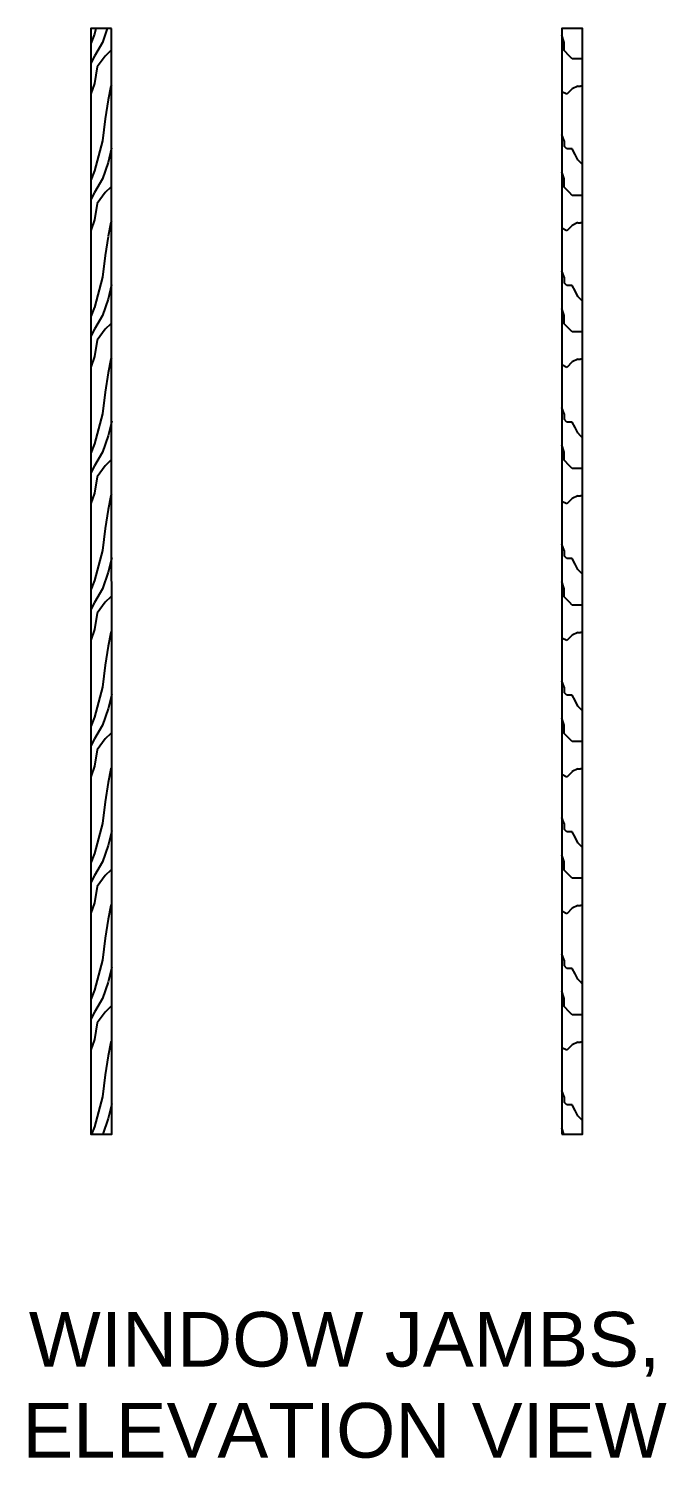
# Model space of a CAD drawing. Extents: x 6298 to 37851, y 8111 to 44134.
# Drawn here: x 8873 to 10041, y 12517 to 15135 of the extents above; entities that cross this region are included whole.
import ezdxf

# ---------------------------------------------------------------- set-up
doc = ezdxf.new("R2010")
doc.units = 0
doc.header["$MEASUREMENT"] = 0
for name, color, linetype in [('A-DIMENSIONS', 30, 'Continuous'), ('A-Hatch', 8, 'Continuous'), ('AR-Jambs', 3, 'Continuous')]:
    doc.layers.add(name, color=color, linetype=linetype)
doc.styles.get("Standard").update_dxf_attribs({"font": 'arial.ttf'})

msp = doc.modelspace()

# ---------------------------------------------------------------- hatches: boundary and pattern name
at = {"layer": 'A-Hatch'}
h = msp.add_hatch(dxfattribs=at)
h.set_pattern_fill('HWOD20E1', color=256, scale=5, angle=90, pattern_type=2)
h.set_pattern_definition([(104.03624, (-213131.35, 95679.29), (-250, 2e-07), [41.2311, -989.5454]), (104.03624, (-213131.35, 95929.29), (-250, 2e-07), [41.2311, -989.5454]), (104.03624, (-213131.35, 96179.29), (-250, 2e-07), [41.2311, -989.5454]), (104.03624, (-213131.35, 96429.29), (-250, 2e-07), [41.2311, -989.5454]), (108.43495, (-213141.35, 95719.29), (-250, 4e-07), [47.4342, -743.1352]), (108.43495, (-213141.35, 95969.29), (-250, 4e-07), [47.4342, -743.1352]), (108.43495, (-213141.35, 96219.29), (-250, 4e-07), [47.4342, -743.1352]), (111.80141, (-213156.35, 95764.29), (-250, -6e-06), [26.9258, -1319.3654]), (111.80141, (-213156.35, 96014.29), (-250, -6e-06), [26.9258, -1319.3654]), (111.80141, (-213156.35, 96264.29), (-250, -6e-06), [26.9258, -1319.3654]), (111.80141, (-213156.35, 96514.29), (-250, -6e-06), [26.9258, -1319.3654]), (111.80141, (-213156.35, 96764.29), (-250, -6e-06), [26.9258, -1319.3654]), (153.43495, (-213166.35, 95789.29), (-249.999994, -4e-06), [11.18034, -547.83665]), (180, (-213176.35, 95794.3), (-3e-14, -250), [10, -240]), (243.43495, (-213186.35, 95794.29), (-250, 1e-05), [11.18034, -547.83665]), (243.43495, (-213186.35, 96044.29), (-250, 1e-05), [11.18034, -547.83665]), (180, (-213191.35, 95784.3), (-3e-14, -250), [10, -240]), (135, (-213201.35, 95784.29), (-250, 3e-14), [7.07107, -346.48232]), (135, (-213206.35, 95789.29), (-250, 3e-14), [7.07107, -346.48232]), (180, (-213211.35, 95794.3), (-3e-14, -250), [5, -245]), (236.30994, (-213216.35, 95794.29), (-250, -1e-05), [18.02776, -883.3601]), (236.30994, (-213216.35, 96044.29), (-250, -1e-05), [18.02776, -883.3601]), (236.30994, (-213216.35, 96294.29), (-250, -1e-05), [18.02776, -883.3601]), (258.69008, (-213226.35, 95779.29), (-250, -3e-05), [25.4951, -1249.2598]), (258.69008, (-213226.35, 96029.29), (-250, -3e-05), [25.4951, -1249.2598]), (258.69008, (-213226.35, 96279.29), (-250, -3e-05), [25.4951, -1249.2598]), (258.69008, (-213226.35, 96529.29), (-250, -3e-05), [25.4951, -1249.2598]), (258.69008, (-213226.35, 96779.29), (-250, -3e-05), [25.4951, -1249.2598]), (261.86989, (-213231.35, 95754.29), (-250, 3e-05), [35.3553, -1732.4117]), (261.86989, (-213231.35, 96004.29), (-250, 3e-05), [35.3553, -1732.4117]), (261.86989, (-213231.35, 96254.29), (-250, 3e-05), [35.3553, -1732.4117]), (261.86989, (-213231.35, 96504.29), (-250, 3e-05), [35.3553, -1732.4117]), (261.86989, (-213231.35, 96754.29), (-250, 3e-05), [35.3553, -1732.4117]), (261.86989, (-213231.35, 97004.29), (-250, 3e-05), [35.3553, -1732.4117]), (261.86989, (-213231.35, 97254.29), (-250, 3e-05), [35.3553, -1732.4117]), (262.87498, (-213236.35, 95719.29), (-250, -2e-06), [40.3113, -1975.2531]), (262.87498, (-213236.35, 95969.29), (-250, -2e-06), [40.3113, -1975.2531]), (262.87498, (-213236.35, 96219.29), (-250, -2e-06), [40.3113, -1975.2531]), (262.87498, (-213236.35, 96469.29), (-250, -2e-06), [40.3113, -1975.2531]), (262.87498, (-213236.35, 96719.29), (-250, -2e-06), [40.3113, -1975.2531]), (262.87498, (-213236.35, 96969.29), (-250, -2e-06), [40.3113, -1975.2531]), (262.87498, (-213236.35, 97219.29), (-250, -2e-06), [40.3113, -1975.2531]), (262.87498, (-213236.35, 97469.29), (-250, -2e-06), [40.3113, -1975.2531]), (110.85446, (-213096.35, 95679.29), (-250, -1e-06), [112.361, -5505.6903]), (110.85446, (-213096.35, 95929.29), (-250, -1e-06), [112.361, -5505.6903]), (110.85446, (-213096.35, 96179.29), (-250, -1e-06), [112.361, -5505.6903]), (110.85446, (-213096.35, 96429.29), (-250, -1e-06), [112.361, -5505.6903]), (110.85446, (-213096.35, 96679.29), (-250, -1e-06), [112.361, -5505.6903]), (110.85446, (-213096.35, 96929.29), (-250, -1e-06), [112.361, -5505.6903]), (110.85446, (-213096.35, 97179.29), (-250, -1e-06), [112.361, -5505.6903]), (110.85446, (-213096.35, 97429.29), (-250, -1e-06), [112.361, -5505.6903]), (110.85446, (-213096.35, 97679.29), (-250, -1e-06), [112.361, -5505.6903]), (110.85446, (-213096.35, 97929.29), (-250, -1e-06), [112.361, -5505.6903]), (110.85446, (-213096.35, 98179.29), (-250, -1e-06), [112.361, -5505.6903]), (110.85446, (-213096.35, 98429.29), (-250, -1e-06), [112.361, -5505.6903]), (110.85446, (-213096.35, 98679.29), (-250, -1e-06), [112.361, -5505.6903]), (110.85446, (-213096.35, 98929.29), (-250, -1e-06), [112.361, -5505.6903]), (110.85446, (-213096.35, 99179.29), (-250, -1e-06), [112.361, -5505.6903]), (110.85446, (-213096.35, 99429.29), (-250, -1e-06), [112.361, -5505.6903]), (110.85446, (-213096.35, 99679.29), (-250, -1e-06), [112.361, -5505.6903]), (110.85446, (-213096.35, 99929.29), (-250, -1e-06), [112.361, -5505.6903]), (110.85446, (-213096.35, 100179.29), (-250, -1e-06), [112.361, -5505.6903]), (110.85446, (-213096.35, 100429.29), (-250, -1e-06), [112.361, -5505.6903]), (110.85446, (-213096.35, 100679.29), (-250, -1e-06), [112.361, -5505.6903]), (113.96249, (-213136.35, 95784.29), (-250, -9e-06), [49.2443, -2412.9701]), (113.96249, (-213136.35, 96034.29), (-250, -9e-06), [49.2443, -2412.9701]), (113.96249, (-213136.35, 96284.29), (-250, -9e-06), [49.2443, -2412.9701]), (113.96249, (-213136.35, 96534.29), (-250, -9e-06), [49.2443, -2412.9701]), (113.96249, (-213136.35, 96784.29), (-250, -9e-06), [49.2443, -2412.9701]), (113.96249, (-213136.35, 97034.29), (-250, -9e-06), [49.2443, -2412.9701]), (113.96249, (-213136.35, 97284.29), (-250, -9e-06), [49.2443, -2412.9701]), (113.96249, (-213136.35, 97534.29), (-250, -9e-06), [49.2443, -2412.9701]), (113.96249, (-213136.35, 97784.29), (-250, -9e-06), [49.2443, -2412.9701]), (153.43495, (-213156.35, 95829.29), (-249.999994, -4e-06), [11.18034, -547.83665]), (198.43495, (-213166.35, 95834.29), (-250.000006, -1.1e-05), [15.8114, -774.758]), (198.43495, (-213181.35, 95829.29), (-250.000006, -1.1e-05), [15.8114, -774.758]), (135, (-213196.35, 95824.29), (-250, 3e-14), [21.2132, -332.3402]), (161.56505, (-213211.35, 95839.29), (-250.000008, 7e-06), [15.8114, -774.758]), (225, (-213226.35, 95844.29), (-250, 3e-14), [14.14214, -339.41124]), (233.1301, (-213236.35, 95834.29), (-250, -7e-07), [25, -1225]), (233.1301, (-213236.35, 96084.29), (-250, -7e-07), [25, -1225]), (233.1301, (-213236.35, 96334.29), (-250, -7e-07), [25, -1225]), (233.1301, (-213236.35, 96584.29), (-250, -7e-07), [25, -1225]), (260.53767, (-213251.35, 95814.29), (-250, 3e-05), [30.4138, -1490.2768]), (260.53767, (-213251.35, 96064.29), (-250, 3e-05), [30.4138, -1490.2768]), (260.53767, (-213251.35, 96314.29), (-250, 3e-05), [30.4138, -1490.2768]), (260.53767, (-213251.35, 96564.29), (-250, 3e-05), [30.4138, -1490.2768]), (260.53767, (-213251.35, 96814.29), (-250, 3e-05), [30.4138, -1490.2768]), (260.53767, (-213251.35, 97064.29), (-250, 3e-05), [30.4138, -1490.2768]), (251.56505, (-213256.35, 95784.29), (-250, 2e-05), [47.4342, -743.1352]), (251.56505, (-213256.35, 96034.29), (-250, 2e-05), [47.4342, -743.1352]), (251.56505, (-213256.35, 96284.29), (-250, 2e-05), [47.4342, -743.1352]), (260.53767, (-213271.35, 95739.29), (-250, 3e-05), [60.8276, -1459.863]), (260.53767, (-213271.35, 95989.29), (-250, 3e-05), [60.8276, -1459.863]), (260.53767, (-213271.35, 96239.29), (-250, 3e-05), [60.8276, -1459.863]), (260.53767, (-213271.35, 96489.29), (-250, 3e-05), [60.8276, -1459.863]), (260.53767, (-213271.35, 96739.29), (-250, 3e-05), [60.8276, -1459.863]), (260.53767, (-213271.35, 96989.29), (-250, 3e-05), [60.8276, -1459.863]), (206.56505, (-213071.35, 95779.29), (-250.000007, -1.3e-05), [11.18034, -547.83665]), (225, (-213081.35, 95774.29), (-250, 3e-14), [14.14214, -339.41124]), (153.43495, (-213091.35, 95764.29), (-249.999994, -4e-06), [11.18034, -547.83665]), (123.69007, (-213101.35, 95769.29), (-250, 9e-06), [36.0555, -865.3323]), (123.69007, (-213101.35, 96019.29), (-250, 9e-06), [36.0555, -865.3323]), (123.69007, (-213101.35, 96269.29), (-250, 9e-06), [36.0555, -865.3323]), (116.56505, (-213121.35, 95799.29), (-250, 4e-06), [44.72136, -514.2956]), (116.56505, (-213121.35, 96049.29), (-250, 4e-06), [44.72136, -514.2956]), (105.9454, (-213141.35, 95839.29), (-250, -4e-07), [36.4005, -1783.6269]), (105.9454, (-213141.35, 96089.29), (-250, -4e-07), [36.4005, -1783.6269]), (105.9454, (-213141.35, 96339.29), (-250, -4e-07), [36.4005, -1783.6269]), (105.9454, (-213141.35, 96589.29), (-250, -4e-07), [36.4005, -1783.6269]), (105.9454, (-213141.35, 96839.29), (-250, -4e-07), [36.4005, -1783.6269]), (105.9454, (-213141.35, 97089.29), (-250, -4e-07), [36.4005, -1783.6269]), (105.9454, (-213141.35, 97339.29), (-250, -4e-07), [36.4005, -1783.6269]), (98.1301, (-213151.35, 95874.29), (-250, 7e-07), [35.3553, -1732.4117]), (98.1301, (-213151.35, 96124.29), (-250, 7e-07), [35.3553, -1732.4117]), (98.1301, (-213151.35, 96374.29), (-250, 7e-07), [35.3553, -1732.4117]), (98.1301, (-213151.35, 96624.29), (-250, 7e-07), [35.3553, -1732.4117]), (98.1301, (-213151.35, 96874.29), (-250, 7e-07), [35.3553, -1732.4117]), (98.1301, (-213151.35, 97124.29), (-250, 7e-07), [35.3553, -1732.4117]), (98.1301, (-213151.35, 97374.29), (-250, 7e-07), [35.3553, -1732.4117]), (104.03624, (-213156.35, 95909.29), (-250, 2e-07), [20.6155, -1010.1609]), (104.03624, (-213156.35, 96159.29), (-250, 2e-07), [20.6155, -1010.1609]), (104.03624, (-213156.35, 96409.29), (-250, 2e-07), [20.6155, -1010.1609]), (104.03624, (-213156.35, 96659.29), (-250, 2e-07), [20.6155, -1010.1609]), (0, (-213071.35, 95779.3), (0, 250), [5, -245]), (254.74489, (-213241.35, 95929.29), (-250, -5e-06), [57.0088, -2793.43]), (254.74489, (-213241.35, 96179.29), (-250, -5e-06), [57.0088, -2793.43]), (254.74489, (-213241.35, 96429.29), (-250, -5e-06), [57.0088, -2793.43]), (254.74489, (-213241.35, 96679.29), (-250, -5e-06), [57.0088, -2793.43]), (254.74489, (-213241.35, 96929.29), (-250, -5e-06), [57.0088, -2793.43]), (254.74489, (-213241.35, 97179.29), (-250, -5e-06), [57.0088, -2793.43]), (254.74489, (-213241.35, 97429.29), (-250, -5e-06), [57.0088, -2793.43]), (254.74489, (-213241.35, 97679.29), (-250, -5e-06), [57.0088, -2793.43]), (254.74489, (-213241.35, 97929.29), (-250, -5e-06), [57.0088, -2793.43]), (254.74489, (-213241.35, 98179.29), (-250, -5e-06), [57.0088, -2793.43]), (254.74489, (-213241.35, 98429.29), (-250, -5e-06), [57.0088, -2793.43]), (249.44395, (-213256.35, 95874.29), (-250, -3e-05), [42.72, -2093.281]), (249.44395, (-213256.35, 96124.29), (-250, -3e-05), [42.72, -2093.281]), (249.44395, (-213256.35, 96374.29), (-250, -3e-05), [42.72, -2093.281]), (249.44395, (-213256.35, 96624.29), (-250, -3e-05), [42.72, -2093.281]), (249.44395, (-213256.35, 96874.29), (-250, -3e-05), [42.72, -2093.281]), (249.44395, (-213256.35, 97124.29), (-250, -3e-05), [42.72, -2093.281]), (249.44395, (-213256.35, 97374.29), (-250, -3e-05), [42.72, -2093.281]), (249.44395, (-213256.35, 97624.29), (-250, -3e-05), [42.72, -2093.281]), (225, (-213271.35, 95834.29), (-250, 3e-14), [14.14214, -339.41124]), (180, (-213281.35, 95824.3), (-3e-14, -250), [10, -240]), (153.43495, (-213291.35, 95824.29), (-249.999994, -4e-06), [11.18034, -547.83665]), (180, (-213301.35, 95829.3), (-3e-14, -250), [10, -240]), (180, (-213311.35, 95829.3), (-3e-14, -250), [5, -245]), (99.46232, (-213161.35, 95679.29), (-250, 3e-06), [30.4138, -1490.2768]), (99.46232, (-213161.35, 95929.29), (-250, 3e-06), [30.4138, -1490.2768]), (99.46232, (-213161.35, 96179.29), (-250, 3e-06), [30.4138, -1490.2768]), (99.46232, (-213161.35, 96429.29), (-250, 3e-06), [30.4138, -1490.2768]), (99.46232, (-213161.35, 96679.29), (-250, 3e-06), [30.4138, -1490.2768]), (99.46232, (-213161.35, 96929.29), (-250, 3e-06), [30.4138, -1490.2768]), (111.80141, (-213166.35, 95709.29), (-250, -6e-06), [26.9258, -1319.3654]), (111.80141, (-213166.35, 95959.29), (-250, -6e-06), [26.9258, -1319.3654]), (111.80141, (-213166.35, 96209.29), (-250, -6e-06), [26.9258, -1319.3654]), (111.80141, (-213166.35, 96459.29), (-250, -6e-06), [26.9258, -1319.3654]), (111.80141, (-213166.35, 96709.29), (-250, -6e-06), [26.9258, -1319.3654]), (135, (-213176.35, 95734.29), (-250, 3e-14), [14.14214, -339.41124]), (198.43495, (-213186.35, 95744.29), (-250.000006, -1.1e-05), [15.8114, -774.758]), (243.43495, (-213201.35, 95739.29), (-250, 1e-05), [22.3607, -536.6563]), (243.43495, (-213201.35, 95989.29), (-250, 1e-05), [22.3607, -536.6563]), (255.96376, (-213211.35, 95719.29), (-250, 6e-06), [20.6155, -1010.1609]), (255.96376, (-213211.35, 95969.29), (-250, 6e-06), [20.6155, -1010.1609]), (255.96376, (-213211.35, 96219.29), (-250, 6e-06), [20.6155, -1010.1609]), (255.96376, (-213211.35, 96469.29), (-250, 6e-06), [20.6155, -1010.1609]), (255.96376, (-213216.35, 95699.29), (-250, 6e-06), [20.6155, -1010.1609]), (255.96376, (-213216.35, 95949.29), (-250, 6e-06), [20.6155, -1010.1609]), (255.96376, (-213216.35, 96199.29), (-250, 6e-06), [20.6155, -1010.1609]), (255.96376, (-213216.35, 96449.29), (-250, 6e-06), [20.6155, -1010.1609]), (248.19859, (-213281.35, 95929.29), (-250, -3e-05), [26.9258, -1319.3654]), (248.19859, (-213281.35, 96179.29), (-250, -3e-05), [26.9258, -1319.3654]), (248.19859, (-213281.35, 96429.29), (-250, -3e-05), [26.9258, -1319.3654]), (248.19859, (-213281.35, 96679.29), (-250, -3e-05), [26.9258, -1319.3654]), (248.19859, (-213281.35, 96929.29), (-250, -3e-05), [26.9258, -1319.3654]), (243.43495, (-213291.35, 95904.29), (-250, 1e-05), [11.18034, -547.83665]), (243.43495, (-213291.35, 96154.29), (-250, 1e-05), [11.18034, -547.83665]), (225, (-213296.35, 95894.29), (-250, 3e-14), [14.14214, -339.41124]), (180, (-213306.35, 95884.3), (-3e-14, -250), [5, -245]), (135, (-213311.35, 95884.29), (-250, 3e-14), [7.07107, -346.48232]), (255.96376, (-213221.35, 95929.29), (-250, 6e-06), [41.2311, -989.5454]), (255.96376, (-213221.35, 96179.29), (-250, 6e-06), [41.2311, -989.5454]), (255.96376, (-213221.35, 96429.29), (-250, 6e-06), [41.2311, -989.5454]), (255.96376, (-213221.35, 96679.29), (-250, 6e-06), [41.2311, -989.5454]), (251.56505, (-213231.35, 95889.29), (-250, 2e-05), [31.6228, -758.9466]), (251.56505, (-213231.35, 96139.29), (-250, 2e-05), [31.6228, -758.9466]), (251.56505, (-213231.35, 96389.29), (-250, 2e-05), [31.6228, -758.9466]), (239.03624, (-213241.35, 95859.29), (-250, 2e-05), [29.1548, -1428.5832]), (239.03624, (-213241.35, 96109.29), (-250, 2e-05), [29.1548, -1428.5832]), (239.03624, (-213241.35, 96359.29), (-250, 2e-05), [29.1548, -1428.5832]), (239.03624, (-213241.35, 96609.29), (-250, 2e-05), [29.1548, -1428.5832]), (239.03624, (-213241.35, 96859.29), (-250, 2e-05), [29.1548, -1428.5832]), (243.43495, (-213256.35, 95834.29), (-250, 1e-05), [33.541, -525.47596]), (243.43495, (-213256.35, 96084.29), (-250, 1e-05), [33.541, -525.47596]), (225, (-213271.35, 95804.29), (-250, 3e-14), [14.14214, -339.41124]), (243.43495, (-213281.35, 95794.29), (-250, 1e-05), [11.18034, -547.83665]), (243.43495, (-213281.35, 96044.29), (-250, 1e-05), [11.18034, -547.83665]), (198.43495, (-213286.35, 95784.29), (-250.000006, -1.1e-05), [15.8114, -774.758]), (180, (-213301.35, 95779.3), (-3e-14, -250), [15, -235]), (285.94539, (-213131.35, 95929.29), (-250, 3e-05), [36.4005, -1783.6269]), (285.94539, (-213131.35, 96179.29), (-250, 3e-05), [36.4005, -1783.6269]), (285.94539, (-213131.35, 96429.29), (-250, 3e-05), [36.4005, -1783.6269]), (285.94539, (-213131.35, 96679.29), (-250, 3e-05), [36.4005, -1783.6269]), (285.94539, (-213131.35, 96929.29), (-250, 3e-05), [36.4005, -1783.6269]), (285.94539, (-213131.35, 97179.29), (-250, 3e-05), [36.4005, -1783.6269]), (285.94539, (-213131.35, 97429.29), (-250, 3e-05), [36.4005, -1783.6269]), (296.56506, (-213121.35, 95894.29), (-250, -4e-05), [11.18034, -547.83665]), (296.56506, (-213121.35, 96144.29), (-250, -4e-05), [11.18034, -547.83665]), (270, (-213096.35, 95929.3), (250, -5e-14), [10, -240]), (180, (-213066.35, 95829.3), (-3e-14, -250), [15, -235]), (135, (-213081.35, 95829.29), (-250, 3e-14), [7.07107, -346.48232]), (135, (-213086.35, 95834.29), (-250, 3e-14), [14.14214, -339.41124]), (90, (-213096.35, 95844.3), (-250, 2e-14), [15, -235]), (108.43495, (-213096.35, 95859.29), (-250, 4e-07), [15.8114, -774.758]), (108.43495, (-213096.35, 96109.29), (-250, 4e-07), [15.8114, -774.758]), (108.43495, (-213096.35, 96359.29), (-250, 4e-07), [15.8114, -774.758]), (180, (-213101.35, 95874.3), (-3e-14, -250), [10, -240]), (116.56505, (-213111.35, 95874.29), (-250, 4e-06), [11.18034, -547.83665]), (116.56505, (-213111.35, 96124.29), (-250, 4e-06), [11.18034, -547.83665]), (135, (-213066.35, 95889.29), (-250, 3e-14), [7.07107, -346.48232]), (116.56505, (-213071.35, 95894.29), (-250, 4e-06), [11.18034, -547.83665]), (116.56505, (-213071.35, 96144.29), (-250, 4e-06), [11.18034, -547.83665]), (116.56505, (-213076.35, 95904.29), (-250, 4e-06), [11.18034, -547.83665]), (116.56505, (-213076.35, 96154.29), (-250, 4e-06), [11.18034, -547.83665]), (180, (-213081.35, 95914.3), (-3e-14, -250), [5, -245]), (180, (-213086.35, 95914.3), (-3e-14, -250), [5, -245]), (135, (-213091.35, 95914.29), (-250, 3e-14), [7.07107, -346.48232])])
h.paths.add_polyline_path([(8987.4, 15134.7), (9025.4, 15134.7), (9025.5, 13110.8), (8987.4, 13110.8)])
h = msp.add_hatch(dxfattribs=at)
h.set_pattern_fill('HWOD20E1', color=256, scale=5, angle=90, pattern_type=2)
h.set_pattern_definition([(104.03624, (-212181.35, 95679.29), (-250, 2e-07), [41.2311, -989.5454]), (104.03624, (-212181.35, 95929.29), (-250, 2e-07), [41.2311, -989.5454]), (104.03624, (-212181.35, 96179.29), (-250, 2e-07), [41.2311, -989.5454]), (104.03624, (-212181.35, 96429.29), (-250, 2e-07), [41.2311, -989.5454]), (108.43495, (-212191.35, 95719.29), (-250, 4e-07), [47.4342, -743.1352]), (108.43495, (-212191.35, 95969.29), (-250, 4e-07), [47.4342, -743.1352]), (108.43495, (-212191.35, 96219.29), (-250, 4e-07), [47.4342, -743.1352]), (111.80141, (-212206.35, 95764.29), (-250, -6e-06), [26.9258, -1319.3654]), (111.80141, (-212206.35, 96014.29), (-250, -6e-06), [26.9258, -1319.3654]), (111.80141, (-212206.35, 96264.29), (-250, -6e-06), [26.9258, -1319.3654]), (111.80141, (-212206.35, 96514.29), (-250, -6e-06), [26.9258, -1319.3654]), (111.80141, (-212206.35, 96764.29), (-250, -6e-06), [26.9258, -1319.3654]), (153.43495, (-212216.35, 95789.29), (-249.999994, -4e-06), [11.18034, -547.83665]), (180, (-212226.35, 95794.29), (-3e-14, -250), [10, -240]), (243.43495, (-212236.35, 95794.29), (-250, 1e-05), [11.18034, -547.83665]), (243.43495, (-212236.35, 96044.29), (-250, 1e-05), [11.18034, -547.83665]), (180, (-212241.35, 95784.29), (-3e-14, -250), [10, -240]), (135, (-212251.35, 95784.29), (-250, 3e-14), [7.07107, -346.48232]), (135, (-212256.35, 95789.29), (-250, 3e-14), [7.07107, -346.48232]), (180, (-212261.35, 95794.29), (-3e-14, -250), [5, -245]), (236.30994, (-212266.35, 95794.29), (-250, -1e-05), [18.02776, -883.3601]), (236.30994, (-212266.35, 96044.29), (-250, -1e-05), [18.02776, -883.3601]), (236.30994, (-212266.35, 96294.29), (-250, -1e-05), [18.02776, -883.3601]), (258.69008, (-212276.35, 95779.29), (-250, -3e-05), [25.4951, -1249.2598]), (258.69008, (-212276.35, 96029.29), (-250, -3e-05), [25.4951, -1249.2598]), (258.69008, (-212276.35, 96279.29), (-250, -3e-05), [25.4951, -1249.2598]), (258.69008, (-212276.35, 96529.29), (-250, -3e-05), [25.4951, -1249.2598]), (258.69008, (-212276.35, 96779.29), (-250, -3e-05), [25.4951, -1249.2598]), (261.86989, (-212281.35, 95754.29), (-250, 3e-05), [35.3553, -1732.4117]), (261.86989, (-212281.35, 96004.29), (-250, 3e-05), [35.3553, -1732.4117]), (261.86989, (-212281.35, 96254.29), (-250, 3e-05), [35.3553, -1732.4117]), (261.86989, (-212281.35, 96504.29), (-250, 3e-05), [35.3553, -1732.4117]), (261.86989, (-212281.35, 96754.29), (-250, 3e-05), [35.3553, -1732.4117]), (261.86989, (-212281.35, 97004.29), (-250, 3e-05), [35.3553, -1732.4117]), (261.86989, (-212281.35, 97254.29), (-250, 3e-05), [35.3553, -1732.4117]), (262.87498, (-212286.35, 95719.29), (-250, -2e-06), [40.3113, -1975.2531]), (262.87498, (-212286.35, 95969.29), (-250, -2e-06), [40.3113, -1975.2531]), (262.87498, (-212286.35, 96219.29), (-250, -2e-06), [40.3113, -1975.2531]), (262.87498, (-212286.35, 96469.29), (-250, -2e-06), [40.3113, -1975.2531]), (262.87498, (-212286.35, 96719.29), (-250, -2e-06), [40.3113, -1975.2531]), (262.87498, (-212286.35, 96969.29), (-250, -2e-06), [40.3113, -1975.2531]), (262.87498, (-212286.35, 97219.29), (-250, -2e-06), [40.3113, -1975.2531]), (262.87498, (-212286.35, 97469.29), (-250, -2e-06), [40.3113, -1975.2531]), (110.85446, (-212146.35, 95679.29), (-250, -1e-06), [112.361, -5505.6903]), (110.85446, (-212146.35, 95929.29), (-250, -1e-06), [112.361, -5505.6903]), (110.85446, (-212146.35, 96179.29), (-250, -1e-06), [112.361, -5505.6903]), (110.85446, (-212146.35, 96429.29), (-250, -1e-06), [112.361, -5505.6903]), (110.85446, (-212146.35, 96679.29), (-250, -1e-06), [112.361, -5505.6903]), (110.85446, (-212146.35, 96929.29), (-250, -1e-06), [112.361, -5505.6903]), (110.85446, (-212146.35, 97179.29), (-250, -1e-06), [112.361, -5505.6903]), (110.85446, (-212146.35, 97429.29), (-250, -1e-06), [112.361, -5505.6903]), (110.85446, (-212146.35, 97679.29), (-250, -1e-06), [112.361, -5505.6903]), (110.85446, (-212146.35, 97929.29), (-250, -1e-06), [112.361, -5505.6903]), (110.85446, (-212146.35, 98179.29), (-250, -1e-06), [112.361, -5505.6903]), (110.85446, (-212146.35, 98429.29), (-250, -1e-06), [112.361, -5505.6903]), (110.85446, (-212146.35, 98679.29), (-250, -1e-06), [112.361, -5505.6903]), (110.85446, (-212146.35, 98929.29), (-250, -1e-06), [112.361, -5505.6903]), (110.85446, (-212146.35, 99179.29), (-250, -1e-06), [112.361, -5505.6903]), (110.85446, (-212146.35, 99429.29), (-250, -1e-06), [112.361, -5505.6903]), (110.85446, (-212146.35, 99679.29), (-250, -1e-06), [112.361, -5505.6903]), (110.85446, (-212146.35, 99929.29), (-250, -1e-06), [112.361, -5505.6903]), (110.85446, (-212146.35, 100179.29), (-250, -1e-06), [112.361, -5505.6903]), (110.85446, (-212146.35, 100429.29), (-250, -1e-06), [112.361, -5505.6903]), (110.85446, (-212146.35, 100679.29), (-250, -1e-06), [112.361, -5505.6903]), (113.96249, (-212186.35, 95784.29), (-250, -9e-06), [49.2443, -2412.9701]), (113.96249, (-212186.35, 96034.29), (-250, -9e-06), [49.2443, -2412.9701]), (113.96249, (-212186.35, 96284.29), (-250, -9e-06), [49.2443, -2412.9701]), (113.96249, (-212186.35, 96534.29), (-250, -9e-06), [49.2443, -2412.9701]), (113.96249, (-212186.35, 96784.29), (-250, -9e-06), [49.2443, -2412.9701]), (113.96249, (-212186.35, 97034.29), (-250, -9e-06), [49.2443, -2412.9701]), (113.96249, (-212186.35, 97284.29), (-250, -9e-06), [49.2443, -2412.9701]), (113.96249, (-212186.35, 97534.29), (-250, -9e-06), [49.2443, -2412.9701]), (113.96249, (-212186.35, 97784.29), (-250, -9e-06), [49.2443, -2412.9701]), (153.43495, (-212206.35, 95829.29), (-249.999994, -4e-06), [11.18034, -547.83665]), (198.43495, (-212216.354, 95834.29), (-250.000006, -1.1e-05), [15.8114, -774.758]), (198.43495, (-212231.354, 95829.29), (-250.000006, -1.1e-05), [15.8114, -774.758]), (135, (-212246.35, 95824.29), (-250, 3e-14), [21.2132, -332.3402]), (161.56505, (-212261.354, 95839.29), (-250.000008, 7e-06), [15.8114, -774.758]), (225, (-212276.35, 95844.29), (-250, 3e-14), [14.14214, -339.41124]), (233.1301, (-212286.35, 95834.29), (-250, -7e-07), [25, -1225]), (233.1301, (-212286.35, 96084.29), (-250, -7e-07), [25, -1225]), (233.1301, (-212286.35, 96334.29), (-250, -7e-07), [25, -1225]), (233.1301, (-212286.35, 96584.29), (-250, -7e-07), [25, -1225]), (260.53767, (-212301.35, 95814.29), (-250, 3e-05), [30.4138, -1490.2768]), (260.53767, (-212301.35, 96064.29), (-250, 3e-05), [30.4138, -1490.2768]), (260.53767, (-212301.35, 96314.29), (-250, 3e-05), [30.4138, -1490.2768]), (260.53767, (-212301.35, 96564.29), (-250, 3e-05), [30.4138, -1490.2768]), (260.53767, (-212301.35, 96814.29), (-250, 3e-05), [30.4138, -1490.2768]), (260.53767, (-212301.35, 97064.29), (-250, 3e-05), [30.4138, -1490.2768]), (251.56505, (-212306.35, 95784.29), (-250, 2e-05), [47.4342, -743.1352]), (251.56505, (-212306.35, 96034.29), (-250, 2e-05), [47.4342, -743.1352]), (251.56505, (-212306.35, 96284.29), (-250, 2e-05), [47.4342, -743.1352]), (260.53767, (-212321.35, 95739.29), (-250, 3e-05), [60.8276, -1459.863]), (260.53767, (-212321.35, 95989.29), (-250, 3e-05), [60.8276, -1459.863]), (260.53767, (-212321.35, 96239.29), (-250, 3e-05), [60.8276, -1459.863]), (260.53767, (-212321.35, 96489.29), (-250, 3e-05), [60.8276, -1459.863]), (260.53767, (-212321.35, 96739.29), (-250, 3e-05), [60.8276, -1459.863]), (260.53767, (-212321.35, 96989.29), (-250, 3e-05), [60.8276, -1459.863]), (206.56505, (-212121.35, 95779.29), (-250.000007, -1.3e-05), [11.18034, -547.83665]), (225, (-212131.35, 95774.29), (-250, 3e-14), [14.14214, -339.41124]), (153.43495, (-212141.35, 95764.29), (-249.999994, -4e-06), [11.18034, -547.83665]), (123.69007, (-212151.35, 95769.29), (-250, 9e-06), [36.0555, -865.3323]), (123.69007, (-212151.35, 96019.29), (-250, 9e-06), [36.0555, -865.3323]), (123.69007, (-212151.35, 96269.29), (-250, 9e-06), [36.0555, -865.3323]), (116.56505, (-212171.35, 95799.29), (-250, 4e-06), [44.72136, -514.2956]), (116.56505, (-212171.35, 96049.29), (-250, 4e-06), [44.72136, -514.2956]), (105.9454, (-212191.35, 95839.29), (-250, -4e-07), [36.4005, -1783.6269]), (105.9454, (-212191.35, 96089.29), (-250, -4e-07), [36.4005, -1783.6269]), (105.9454, (-212191.35, 96339.29), (-250, -4e-07), [36.4005, -1783.6269]), (105.9454, (-212191.35, 96589.29), (-250, -4e-07), [36.4005, -1783.6269]), (105.9454, (-212191.35, 96839.29), (-250, -4e-07), [36.4005, -1783.6269]), (105.9454, (-212191.35, 97089.29), (-250, -4e-07), [36.4005, -1783.6269]), (105.9454, (-212191.35, 97339.29), (-250, -4e-07), [36.4005, -1783.6269]), (98.1301, (-212201.35, 95874.29), (-250, 7e-07), [35.3553, -1732.4117]), (98.1301, (-212201.35, 96124.29), (-250, 7e-07), [35.3553, -1732.4117]), (98.1301, (-212201.35, 96374.29), (-250, 7e-07), [35.3553, -1732.4117]), (98.1301, (-212201.35, 96624.29), (-250, 7e-07), [35.3553, -1732.4117]), (98.1301, (-212201.35, 96874.29), (-250, 7e-07), [35.3553, -1732.4117]), (98.1301, (-212201.35, 97124.29), (-250, 7e-07), [35.3553, -1732.4117]), (98.1301, (-212201.35, 97374.29), (-250, 7e-07), [35.3553, -1732.4117]), (104.03624, (-212206.35, 95909.29), (-250, 2e-07), [20.6155, -1010.1609]), (104.03624, (-212206.35, 96159.29), (-250, 2e-07), [20.6155, -1010.1609]), (104.03624, (-212206.35, 96409.29), (-250, 2e-07), [20.6155, -1010.1609]), (104.03624, (-212206.35, 96659.29), (-250, 2e-07), [20.6155, -1010.1609]), (0, (-212121.35, 95779.29), (0, 250), [5, -245]), (254.74489, (-212291.35, 95929.29), (-250, -5e-06), [57.0088, -2793.43]), (254.74489, (-212291.35, 96179.29), (-250, -5e-06), [57.0088, -2793.43]), (254.74489, (-212291.35, 96429.29), (-250, -5e-06), [57.0088, -2793.43]), (254.74489, (-212291.35, 96679.29), (-250, -5e-06), [57.0088, -2793.43]), (254.74489, (-212291.35, 96929.29), (-250, -5e-06), [57.0088, -2793.43]), (254.74489, (-212291.35, 97179.29), (-250, -5e-06), [57.0088, -2793.43]), (254.74489, (-212291.35, 97429.29), (-250, -5e-06), [57.0088, -2793.43]), (254.74489, (-212291.35, 97679.29), (-250, -5e-06), [57.0088, -2793.43]), (254.74489, (-212291.35, 97929.29), (-250, -5e-06), [57.0088, -2793.43]), (254.74489, (-212291.35, 98179.29), (-250, -5e-06), [57.0088, -2793.43]), (254.74489, (-212291.35, 98429.29), (-250, -5e-06), [57.0088, -2793.43]), (249.44395, (-212306.35, 95874.29), (-250, -3e-05), [42.72, -2093.281]), (249.44395, (-212306.35, 96124.29), (-250, -3e-05), [42.72, -2093.281]), (249.44395, (-212306.35, 96374.29), (-250, -3e-05), [42.72, -2093.281]), (249.44395, (-212306.35, 96624.29), (-250, -3e-05), [42.72, -2093.281]), (249.44395, (-212306.35, 96874.29), (-250, -3e-05), [42.72, -2093.281]), (249.44395, (-212306.35, 97124.29), (-250, -3e-05), [42.72, -2093.281]), (249.44395, (-212306.35, 97374.29), (-250, -3e-05), [42.72, -2093.281]), (249.44395, (-212306.35, 97624.29), (-250, -3e-05), [42.72, -2093.281]), (225, (-212321.35, 95834.29), (-250, 3e-14), [14.14214, -339.41124]), (180, (-212331.35, 95824.29), (-3e-14, -250), [10, -240]), (153.43495, (-212341.35, 95824.29), (-249.999994, -4e-06), [11.18034, -547.83665]), (180, (-212351.35, 95829.29), (-3e-14, -250), [10, -240]), (180, (-212361.35, 95829.29), (-3e-14, -250), [5, -245]), (99.46232, (-212211.35, 95679.29), (-250, 3e-06), [30.4138, -1490.2768]), (99.46232, (-212211.35, 95929.29), (-250, 3e-06), [30.4138, -1490.2768]), (99.46232, (-212211.35, 96179.29), (-250, 3e-06), [30.4138, -1490.2768]), (99.46232, (-212211.35, 96429.29), (-250, 3e-06), [30.4138, -1490.2768]), (99.46232, (-212211.35, 96679.29), (-250, 3e-06), [30.4138, -1490.2768]), (99.46232, (-212211.35, 96929.29), (-250, 3e-06), [30.4138, -1490.2768]), (111.80141, (-212216.35, 95709.29), (-250, -6e-06), [26.9258, -1319.3654]), (111.80141, (-212216.35, 95959.29), (-250, -6e-06), [26.9258, -1319.3654]), (111.80141, (-212216.35, 96209.29), (-250, -6e-06), [26.9258, -1319.3654]), (111.80141, (-212216.35, 96459.29), (-250, -6e-06), [26.9258, -1319.3654]), (111.80141, (-212216.35, 96709.29), (-250, -6e-06), [26.9258, -1319.3654]), (135, (-212226.35, 95734.29), (-250, 3e-14), [14.14214, -339.41124]), (198.43495, (-212236.354, 95744.29), (-250.000006, -1.1e-05), [15.8114, -774.758]), (243.43495, (-212251.35, 95739.29), (-250, 1e-05), [22.3607, -536.6563]), (243.43495, (-212251.35, 95989.29), (-250, 1e-05), [22.3607, -536.6563]), (255.96376, (-212261.35, 95719.29), (-250, 6e-06), [20.6155, -1010.1609]), (255.96376, (-212261.35, 95969.29), (-250, 6e-06), [20.6155, -1010.1609]), (255.96376, (-212261.35, 96219.29), (-250, 6e-06), [20.6155, -1010.1609]), (255.96376, (-212261.35, 96469.29), (-250, 6e-06), [20.6155, -1010.1609]), (255.96376, (-212266.35, 95699.29), (-250, 6e-06), [20.6155, -1010.1609]), (255.96376, (-212266.35, 95949.29), (-250, 6e-06), [20.6155, -1010.1609]), (255.96376, (-212266.35, 96199.29), (-250, 6e-06), [20.6155, -1010.1609]), (255.96376, (-212266.35, 96449.29), (-250, 6e-06), [20.6155, -1010.1609]), (248.19859, (-212331.35, 95929.29), (-250, -3e-05), [26.9258, -1319.3654]), (248.19859, (-212331.35, 96179.29), (-250, -3e-05), [26.9258, -1319.3654]), (248.19859, (-212331.35, 96429.29), (-250, -3e-05), [26.9258, -1319.3654]), (248.19859, (-212331.35, 96679.29), (-250, -3e-05), [26.9258, -1319.3654]), (248.19859, (-212331.35, 96929.29), (-250, -3e-05), [26.9258, -1319.3654]), (243.43495, (-212341.35, 95904.29), (-250, 1e-05), [11.18034, -547.83665]), (243.43495, (-212341.35, 96154.29), (-250, 1e-05), [11.18034, -547.83665]), (225, (-212346.35, 95894.29), (-250, 3e-14), [14.14214, -339.41124]), (180, (-212356.35, 95884.29), (-3e-14, -250), [5, -245]), (135, (-212361.35, 95884.29), (-250, 3e-14), [7.07107, -346.48232]), (255.96376, (-212271.35, 95929.29), (-250, 6e-06), [41.2311, -989.5454]), (255.96376, (-212271.35, 96179.29), (-250, 6e-06), [41.2311, -989.5454]), (255.96376, (-212271.35, 96429.29), (-250, 6e-06), [41.2311, -989.5454]), (255.96376, (-212271.35, 96679.29), (-250, 6e-06), [41.2311, -989.5454]), (251.56505, (-212281.35, 95889.29), (-250, 2e-05), [31.6228, -758.9466]), (251.56505, (-212281.35, 96139.29), (-250, 2e-05), [31.6228, -758.9466]), (251.56505, (-212281.35, 96389.29), (-250, 2e-05), [31.6228, -758.9466]), (239.03624, (-212291.35, 95859.29), (-250, 2e-05), [29.1548, -1428.5832]), (239.03624, (-212291.35, 96109.29), (-250, 2e-05), [29.1548, -1428.5832]), (239.03624, (-212291.35, 96359.29), (-250, 2e-05), [29.1548, -1428.5832]), (239.03624, (-212291.35, 96609.29), (-250, 2e-05), [29.1548, -1428.5832]), (239.03624, (-212291.35, 96859.29), (-250, 2e-05), [29.1548, -1428.5832]), (243.43495, (-212306.35, 95834.29), (-250, 1e-05), [33.541, -525.47596]), (243.43495, (-212306.35, 96084.29), (-250, 1e-05), [33.541, -525.47596]), (225, (-212321.35, 95804.29), (-250, 3e-14), [14.14214, -339.41124]), (243.43495, (-212331.35, 95794.29), (-250, 1e-05), [11.18034, -547.83665]), (243.43495, (-212331.35, 96044.29), (-250, 1e-05), [11.18034, -547.83665]), (198.43495, (-212336.354, 95784.29), (-250.000006, -1.1e-05), [15.8114, -774.758]), (180, (-212351.35, 95779.29), (-3e-14, -250), [15, -235]), (285.94539, (-212181.35, 95929.29), (-250, 3e-05), [36.4005, -1783.6269]), (285.94539, (-212181.35, 96179.29), (-250, 3e-05), [36.4005, -1783.6269]), (285.94539, (-212181.35, 96429.29), (-250, 3e-05), [36.4005, -1783.6269]), (285.94539, (-212181.35, 96679.29), (-250, 3e-05), [36.4005, -1783.6269]), (285.94539, (-212181.35, 96929.29), (-250, 3e-05), [36.4005, -1783.6269]), (285.94539, (-212181.35, 97179.29), (-250, 3e-05), [36.4005, -1783.6269]), (285.94539, (-212181.35, 97429.29), (-250, 3e-05), [36.4005, -1783.6269]), (296.56506, (-212171.35, 95894.29), (-250, -4e-05), [11.18034, -547.83665]), (296.56506, (-212171.35, 96144.29), (-250, -4e-05), [11.18034, -547.83665]), (270, (-212146.35, 95929.29), (250, -5e-14), [10, -240]), (180, (-212116.35, 95829.29), (-3e-14, -250), [15, -235]), (135, (-212131.35, 95829.29), (-250, 3e-14), [7.07107, -346.48232]), (135, (-212136.35, 95834.29), (-250, 3e-14), [14.14214, -339.41124]), (90, (-212146.35, 95844.29), (-250, 2e-14), [15, -235]), (108.43495, (-212146.35, 95859.29), (-250, 4e-07), [15.8114, -774.758]), (108.43495, (-212146.35, 96109.29), (-250, 4e-07), [15.8114, -774.758]), (108.43495, (-212146.35, 96359.29), (-250, 4e-07), [15.8114, -774.758]), (180, (-212151.35, 95874.29), (-3e-14, -250), [10, -240]), (116.56505, (-212161.35, 95874.29), (-250, 4e-06), [11.18034, -547.83665]), (116.56505, (-212161.35, 96124.29), (-250, 4e-06), [11.18034, -547.83665]), (135, (-212116.35, 95889.29), (-250, 3e-14), [7.07107, -346.48232]), (116.56505, (-212121.35, 95894.29), (-250, 4e-06), [11.18034, -547.83665]), (116.56505, (-212121.35, 96144.29), (-250, 4e-06), [11.18034, -547.83665]), (116.56505, (-212126.35, 95904.29), (-250, 4e-06), [11.18034, -547.83665]), (116.56505, (-212126.35, 96154.29), (-250, 4e-06), [11.18034, -547.83665]), (180, (-212131.35, 95914.29), (-3e-14, -250), [5, -245]), (180, (-212136.35, 95914.29), (-3e-14, -250), [5, -245]), (135, (-212141.35, 95914.29), (-250, 3e-14), [7.07107, -346.48232])])
h.paths.add_polyline_path([(9849.4, 15134.7), (9887.5, 15134.7), (9887.6, 13110.8), (9849.5, 13110.8)])

# ---------------------------------------------------------------- linework, layer by layer
at = {"layer": 'AR-Jambs'}
for points in [[(9025.4, 15134.7), (8987.4, 15134.7), (8987.4, 13110.8), (9025.5, 13110.8)], [(9849.5, 13110.8), (9887.6, 13110.8), (9887.4, 15134.7), (9849.4, 15134.7)]]:
    msp.add_lwpolyline(points, close=True, dxfattribs=at)

# ---------------------------------------------------------------- texts
at = {"layer": 'A-DIMENSIONS', "insert": (9451.8, 12785.5), "char_height": 100, "attachment_point": 2}
msp.add_mtext_dynamic_manual_height_columns('WINDOW JAMBS, ELEVATION VIEW', width=1221.915, gutter_width=1, heights=[0], dxfattribs=at)

doc.saveas('drawing.dxf')
